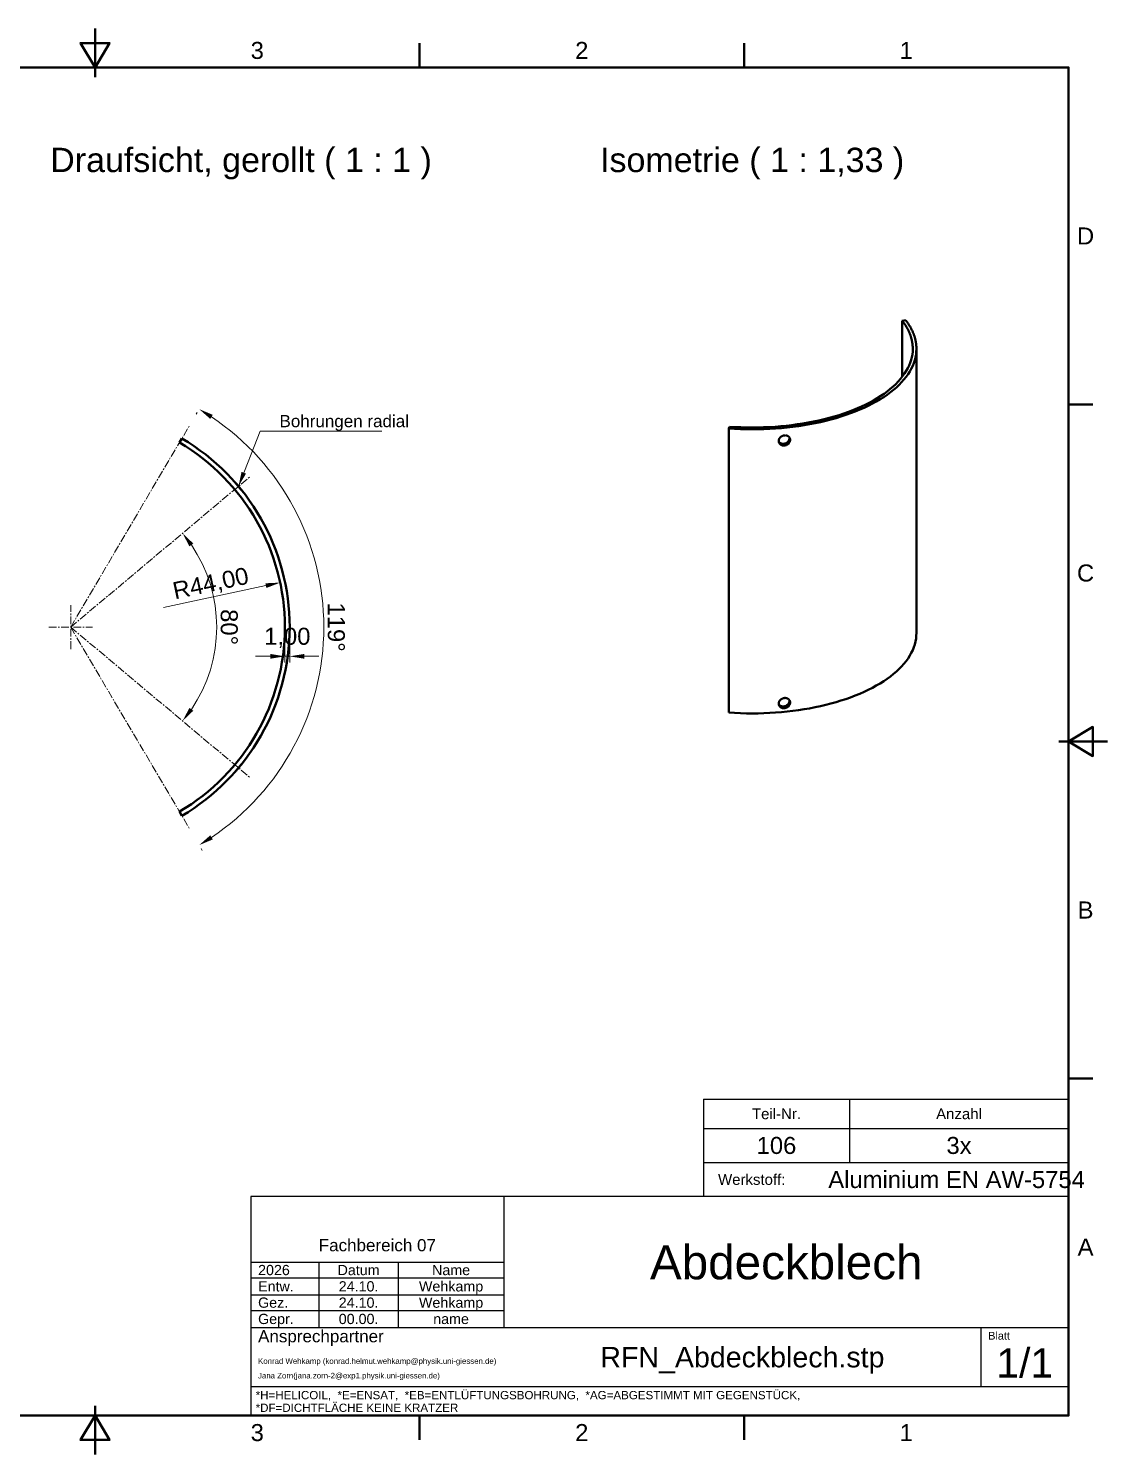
# Model space of a CAD drawing. Header units: millimetres. Extents: x 2 to 418, y 2 to 295.
# Drawn here: x 196.3 to 418, y 2 to 295 of the extents above; entities that cross this region are included whole.
import ezdxf
from ezdxf.enums import TextEntityAlignment as Align

# ---------------------------------------------------------------- set-up
doc = ezdxf.new("R2010")
doc.units = ezdxf.units.MM
doc.linetypes.add('CENTER2', pattern=[2.541, 1.587, -0.318, 0.318, -0.318])
for name, color, linetype, lineweight in [('BEMASSUNG', 7, 'Continuous', 18), ('MITTELLINIE', 7, 'CENTER2', 18), ('RAHMEN', 7, 'Continuous', 50), ('SCHRIFTFELD', 7, 'Continuous', 25), ('SICHTKANTE', 7, 'Continuous', 50), ('TEXT', 7, 'Continuous', 18)]:
    doc.layers.add(name, color=color, linetype=linetype, lineweight=lineweight)
doc.styles.add('ISO', font='arial.ttf')
doc.dimstyles.new('RFN', dxfattribs={"dimtxt": 3.5, "dimasz": 3, "dimexe": 1.25, "dimexo": 0.8, "dimgap": 0.8, "dimtad": 1, "dimzin": 0, "dimtxsty": 'ISO', "dimcen": 0, "dimclrd": 7, "dimclre": 7, "dimclrt": 7, "dimadec": 1, "dimazin": 3, "dimtfac": 1, "dimtmove": 0, "dimatfit": 3, "dimtolj": 1, "dimtzin": 0, "dimlwd": 18, "dimlwe": 18})

# ---------------------------------------------------------------- blocks, each defined once
blk = doc.blocks.new('_CLOSEDFILLED')
at = {"color": 0, "linetype": 'BYBLOCK'}
blk.add_solid([(-1, 0.164), (0, 0), (-1, -0.164)], dxfattribs=at)
blk = doc.blocks.new('*D11')
at = {"color": 7, "lineweight": 18}
for p, q in [((230.99, 216.12), (230.76, 215.73)), ((231.8, 126.51), (232.03, 126.12))]:
    blk.add_line(p, q, dxfattribs=at)
at = {"layer": 'BEMASSUNG', "color": 7, "lineweight": 18}
blk.add_arc((205, 172), 52, -56.1945, 56.1945, dxfattribs=at)
at = {"layer": 'Defpoints'}
for p in [(231.39, 216.8), (205, 172), (257, 172), (231.39, 127.2)]:
    blk.add_point(p, dxfattribs=at)
at = {"layer": 'BEMASSUNG', "color": 7, "xscale": 3, "yscale": 3}
for p, rotation in [((231.39, 216.8), 147.8472371294303), ((231.39, 127.2), 212.1527628705697)]:
    blk.add_blockref('_CLOSEDFILLED', p, dxfattribs=dict(at, rotation=rotation))
at = {"layer": 'BEMASSUNG', "color": 7, "insert": (259.55, 172), "char_height": 3.5, "attachment_point": 5, "rotation": 270, "style": 'ISO'}
blk.add_mtext('119°', dxfattribs=at)

msp = doc.modelspace()

# ---------------------------------------------------------------- linework, layer by layer
at = {"layer": 'BEMASSUNG'}
msp.add_line((246.901, 212.283), (268.901, 212.283), dxfattribs=at)
at = {"layer": 'MITTELLINIE'}
for p, q in [((205, 172), (229.362, 213.358)), ((205, 172), (241.77, 202.854)), ((205, 167.5), (205, 176.5)), ((200.5, 172), (209.5, 172)), ((205, 172), (229.362, 130.642)), ((205, 172), (241.77, 141.146))]:
    msp.add_line(p, q, dxfattribs=at)
at = {"layer": 'RAHMEN'}
for p, q in [((210, 295), (210, 285)), ((210, 287), (210, 292)), ((276.667, 287), (276.667, 292)), ((343.333, 287), (343.333, 292)), ((410, 217.75), (415, 217.75)), ((418, 148.5), (408, 148.5)), ((410, 148.5), (415, 148.5)), ((410, 79.25), (415, 79.25)), ((210, 2), (210, 12)), ((210, 10), (210, 5)), ((276.667, 10), (276.667, 5)), ((343.333, 10), (343.333, 5))]:
    msp.add_line(p, q, dxfattribs=at)
for points in [[(210, 287), (213, 292), (207, 292)], [(10, 10), (410, 10), (410, 287), (10, 287)], [(410, 148.5), (415, 145.5), (415, 151.5)], [(210, 10), (207, 5), (213, 5)]]:
    msp.add_lwpolyline(points, close=True, dxfattribs=at)
at = {"layer": 'SCHRIFTFELD'}
for p, q in [((335, 75), (410, 75)), ((335, 75), (335, 55)), ((365, 75), (365, 62)), ((335, 69), (410, 69)), ((335, 62), (410, 62)), ((294, 55), (294, 28.1)), ((242, 41.5), (294, 41.5)), ((256, 41.5), (256, 28.1)), ((272.3, 41.5), (272.3, 28.1)), ((242, 38.3), (294, 38.3)), ((242, 34.8), (294, 34.8)), ((242, 31.6), (294, 31.6)), ((242, 28.1), (410, 28.1)), ((392, 28.1), (392, 16)), ((242, 16), (410, 16))]:
    msp.add_line(p, q, dxfattribs=at)
msp.add_lwpolyline([(242, 10), (410, 10), (410, 55), (242, 55)], close=True, dxfattribs=at)
at = {"layer": 'SICHTKANTE'}
for p, q in [((376.542, 235.075), (375.841, 234.944)), ((375.841, 234.944), (375.841, 223.437)), ((378.75, 227.363), (378.75, 229.19)), ((378.75, 173.395), (378.75, 225.787)), ((340.21, 212.818), (340.316, 213.181)), ((340.21, 154.437), (340.21, 212.818)), ((227.839, 210.773), (227.332, 209.912)), ((378.75, 170.81), (378.75, 171.82)), ((227.839, 133.227), (227.332, 134.088))]:
    msp.add_line(p, q, dxfattribs=at)
for points in [[(378, 229.19), (377.999, 229.313), (377.996, 229.435), (377.991, 229.558), (377.985, 229.68), (377.976, 229.803), (377.966, 229.925), (377.954, 230.048), (377.939, 230.17), (377.923, 230.292), (377.905, 230.415), (377.885, 230.537), (377.864, 230.659), (377.84, 230.781), (377.814, 230.903), (377.787, 231.025), (377.758, 231.146), (377.727, 231.268), (377.693, 231.389), (377.659, 231.511), (377.622, 231.632), (377.583, 231.753), (377.542, 231.874), (377.5, 231.995), (377.456, 232.115), (377.41, 232.236), (377.362, 232.356), (377.312, 232.476), (377.26, 232.596), (377.206, 232.716), (377.151, 232.835), (377.094, 232.955), (377.035, 233.074), (376.974, 233.192), (376.911, 233.311), (376.846, 233.429), (376.78, 233.548), (376.711, 233.666), (376.641, 233.783), (376.569, 233.901), (376.496, 234.018), (376.42, 234.134), (376.343, 234.251), (376.264, 234.367), (376.183, 234.483), (376.1, 234.599), (376.015, 234.714), (375.929, 234.829), (375.841, 234.944)], [(378.75, 229.19), (378.749, 229.316), (378.746, 229.441), (378.741, 229.566), (378.734, 229.692), (378.726, 229.817), (378.715, 229.942), (378.703, 230.067), (378.688, 230.192), (378.672, 230.317), (378.653, 230.442), (378.633, 230.567), (378.611, 230.692), (378.586, 230.817), (378.56, 230.942), (378.532, 231.066), (378.502, 231.191), (378.47, 231.315), (378.437, 231.439), (378.401, 231.563), (378.363, 231.687), (378.324, 231.811), (378.282, 231.935), (378.239, 232.058), (378.193, 232.182), (378.146, 232.305), (378.097, 232.428), (378.046, 232.551), (377.993, 232.673), (377.938, 232.796), (377.882, 232.918), (377.823, 233.04), (377.763, 233.162), (377.7, 233.283), (377.636, 233.405), (377.57, 233.526), (377.502, 233.647), (377.432, 233.767), (377.36, 233.888), (377.287, 234.008), (377.211, 234.127), (377.134, 234.247), (377.055, 234.366), (376.974, 234.485), (376.891, 234.604), (376.807, 234.722), (376.72, 234.84), (376.632, 234.957), (376.542, 235.075)], [(340.21, 212.818), (341.405, 212.744), (342.605, 212.692), (343.808, 212.66), (345.012, 212.65), (346.216, 212.661), (347.419, 212.693), (348.619, 212.745), (349.814, 212.819), (351.003, 212.914), (352.184, 213.029), (353.356, 213.165), (354.518, 213.321), (355.667, 213.498), (356.803, 213.695), (357.924, 213.911), (359.028, 214.147), (360.115, 214.401), (361.182, 214.675), (362.228, 214.967), (363.253, 215.278), (364.254, 215.606), (365.231, 215.951), (366.182, 216.314), (367.106, 216.692), (368.002, 217.087), (368.869, 217.497), (369.705, 217.922), (370.51, 218.361), (371.282, 218.814), (372.021, 219.28), (372.726, 219.759), (373.395, 220.25), (374.028, 220.752), (374.623, 221.265), (375.182, 221.788), (375.701, 222.321), (376.182, 222.862), (376.623, 223.411), (377.024, 223.968), (377.383, 224.531), (377.702, 225.101), (377.979, 225.675), (378.214, 226.254), (378.407, 226.837), (378.557, 227.423), (378.664, 228.011), (378.729, 228.6), (378.75, 229.19)], [(340.316, 213.181), (341.485, 213.11), (342.658, 213.058), (343.834, 213.028), (345.012, 213.018), (346.189, 213.028), (347.365, 213.059), (348.538, 213.111), (349.707, 213.183), (350.869, 213.276), (352.024, 213.388), (353.171, 213.521), (354.306, 213.674), (355.43, 213.847), (356.541, 214.039), (357.637, 214.25), (358.716, 214.481), (359.779, 214.73), (360.822, 214.998), (361.845, 215.284), (362.847, 215.587), (363.827, 215.908), (364.782, 216.245), (365.712, 216.6), (366.615, 216.97), (367.491, 217.356), (368.339, 217.757), (369.156, 218.172), (369.943, 218.601), (370.698, 219.044), (371.421, 219.5), (372.109, 219.969), (372.764, 220.448), (373.382, 220.94), (373.965, 221.441), (374.511, 221.953), (375.019, 222.473), (375.489, 223.003), (375.92, 223.54), (376.312, 224.084), (376.664, 224.635), (376.975, 225.192), (377.246, 225.753), (377.476, 226.319), (377.664, 226.889), (377.811, 227.462), (377.916, 228.037), (377.979, 228.613), (378, 229.19)], [(378.75, 227.363), (378.75, 227.341), (378.75, 227.319), (378.75, 227.297), (378.75, 227.275), (378.75, 227.253), (378.75, 227.231), (378.75, 227.209), (378.75, 227.187), (378.75, 227.165), (378.75, 227.143), (378.75, 227.121), (378.75, 227.099), (378.749, 227.078), (378.749, 227.056), (378.749, 227.034), (378.749, 227.012), (378.749, 226.991), (378.749, 226.969), (378.749, 226.948), (378.749, 226.926), (378.749, 226.905), (378.749, 226.884), (378.749, 226.863), (378.749, 226.842), (378.748, 226.821), (378.748, 226.8), (378.748, 226.779), (378.748, 226.759), (378.748, 226.738), (378.748, 226.718), (378.748, 226.698), (378.748, 226.677), (378.748, 226.657), (378.748, 226.638), (378.748, 226.618), (378.748, 226.598), (378.748, 226.579), (378.748, 226.559), (378.748, 226.54), (378.748, 226.521), (378.748, 226.502), (378.748, 226.483), (378.748, 226.465), (378.748, 226.446), (378.748, 226.428), (378.747, 226.41), (378.747, 226.392), (378.747, 226.374)], [(378.747, 226.374), (378.747, 226.356), (378.747, 226.339), (378.748, 226.322), (378.748, 226.304), (378.748, 226.287), (378.748, 226.271), (378.748, 226.254), (378.748, 226.238), (378.748, 226.222), (378.748, 226.206), (378.748, 226.19), (378.748, 226.174), (378.748, 226.159), (378.748, 226.144), (378.748, 226.129), (378.748, 226.114), (378.748, 226.099), (378.748, 226.085), (378.748, 226.071), (378.748, 226.057), (378.748, 226.044), (378.748, 226.03), (378.748, 226.017), (378.749, 226.004), (378.749, 225.992), (378.749, 225.98), (378.749, 225.968), (378.749, 225.956), (378.749, 225.944), (378.749, 225.933), (378.749, 225.922), (378.749, 225.912), (378.749, 225.901), (378.749, 225.891), (378.749, 225.882), (378.75, 225.872), (378.75, 225.863), (378.75, 225.855), (378.75, 225.846), (378.75, 225.838), (378.75, 225.83), (378.75, 225.823), (378.75, 225.816), (378.75, 225.81), (378.75, 225.804), (378.75, 225.798), (378.75, 225.792), (378.75, 225.787)], [(352.743, 210.822), (352.721, 210.871), (352.696, 210.918), (352.668, 210.965), (352.637, 211.01), (352.602, 211.054), (352.564, 211.097), (352.522, 211.138), (352.476, 211.176), (352.428, 211.213), (352.375, 211.248), (352.32, 211.279), (352.261, 211.308), (352.198, 211.334), (352.133, 211.357), (352.064, 211.376), (351.993, 211.391), (351.918, 211.402), (351.842, 211.408), (351.764, 211.411), (351.685, 211.408), (351.607, 211.401), (351.528, 211.389), (351.45, 211.373), (351.373, 211.352), (351.298, 211.328), (351.226, 211.299), (351.155, 211.267), (351.088, 211.232), (351.024, 211.195), (350.964, 211.155), (350.908, 211.113), (350.855, 211.069), (350.805, 211.024), (350.759, 210.977), (350.717, 210.93), (350.678, 210.881), (350.642, 210.831), (350.609, 210.78), (350.58, 210.728), (350.553, 210.676), (350.53, 210.624), (350.51, 210.571), (350.494, 210.518), (350.48, 210.465), (350.469, 210.412), (350.462, 210.359), (350.457, 210.306), (350.456, 210.253)], [(350.468, 210.101), (350.501, 210.057), (350.537, 210.014), (350.576, 209.973), (350.618, 209.933), (350.663, 209.896), (350.712, 209.86), (350.764, 209.826), (350.82, 209.795), (350.879, 209.766), (350.942, 209.74), (351.008, 209.718), (351.077, 209.699), (351.149, 209.684), (351.222, 209.674), (351.297, 209.668), (351.373, 209.666), (351.45, 209.669), (351.528, 209.677), (351.605, 209.689), (351.681, 209.706), (351.757, 209.727), (351.83, 209.752), (351.901, 209.781), (351.969, 209.813), (352.034, 209.848), (352.096, 209.886), (352.155, 209.926), (352.211, 209.969), (352.263, 210.013), (352.312, 210.059), (352.358, 210.107), (352.4, 210.156), (352.44, 210.206), (352.475, 210.257), (352.508, 210.308), (352.537, 210.36), (352.563, 210.413), (352.586, 210.465), (352.605, 210.518), (352.622, 210.571), (352.636, 210.625), (352.647, 210.678), (352.654, 210.731), (352.659, 210.784), (352.661, 210.837), (352.66, 210.89), (352.656, 210.942), (352.649, 210.993)], [(350.456, 210.253), (350.456, 210.245), (350.456, 210.238), (350.456, 210.231), (350.456, 210.224), (350.456, 210.216), (350.457, 210.209), (350.457, 210.202), (350.457, 210.195), (350.458, 210.187), (350.458, 210.18), (350.459, 210.173), (350.46, 210.166), (350.46, 210.159), (350.461, 210.151), (350.462, 210.144), (350.463, 210.137), (350.464, 210.13), (350.465, 210.123), (350.466, 210.115), (350.467, 210.108), (350.468, 210.101), (350.47, 210.094), (350.471, 210.087), (350.472, 210.08), (350.474, 210.073), (350.475, 210.066), (350.477, 210.059), (350.478, 210.052), (350.48, 210.044), (350.481, 210.037), (350.483, 210.03), (350.485, 210.023), (350.487, 210.016), (350.489, 210.009), (350.491, 210.002), (350.493, 209.995), (350.495, 209.988), (350.497, 209.981), (350.499, 209.974), (350.502, 209.968), (350.504, 209.961), (350.506, 209.954), (350.509, 209.947), (350.511, 209.94), (350.514, 209.933), (350.517, 209.926), (350.519, 209.919), (350.522, 209.913)], [(350.522, 209.913), (350.547, 209.857), (350.576, 209.803), (350.609, 209.751), (350.646, 209.699), (350.687, 209.65), (350.733, 209.603), (350.783, 209.558), (350.837, 209.515), (350.896, 209.476), (350.959, 209.439), (351.028, 209.405), (351.101, 209.376), (351.178, 209.351), (351.259, 209.331), (351.343, 209.317), (351.429, 209.308), (351.517, 209.306), (351.606, 209.309), (351.695, 209.319), (351.784, 209.335), (351.872, 209.357), (351.958, 209.384), (352.041, 209.417), (352.12, 209.454), (352.194, 209.495), (352.265, 209.539), (352.332, 209.587), (352.394, 209.638), (352.451, 209.69), (352.505, 209.745), (352.553, 209.802), (352.598, 209.86), (352.638, 209.919), (352.673, 209.979), (352.704, 210.039), (352.731, 210.1), (352.754, 210.161), (352.773, 210.223), (352.788, 210.284), (352.799, 210.346), (352.806, 210.407), (352.809, 210.468), (352.808, 210.529), (352.803, 210.589), (352.794, 210.649), (352.781, 210.707), (352.764, 210.765), (352.743, 210.822)], [(238.751, 200.229), (238.711, 200.276), (238.671, 200.324), (238.632, 200.371), (238.592, 200.418), (238.552, 200.465), (238.512, 200.512), (238.473, 200.558), (238.435, 200.603), (238.396, 200.647), (238.359, 200.691), (238.323, 200.733), (238.287, 200.774), (238.252, 200.815), (238.218, 200.854), (238.186, 200.892), (238.153, 200.928), (238.122, 200.964), (238.092, 200.998), (238.063, 201.032), (238.035, 201.064), (238.008, 201.094), (237.982, 201.124), (237.957, 201.152), (237.932, 201.18), (237.909, 201.206), (237.887, 201.231), (237.866, 201.254), (237.846, 201.277), (237.827, 201.298), (237.809, 201.318), (237.793, 201.337), (237.777, 201.354), (237.762, 201.371), (237.748, 201.386), (237.735, 201.401), (237.723, 201.414), (237.712, 201.426), (237.703, 201.437), (237.694, 201.447), (237.685, 201.456), (237.678, 201.464), (237.672, 201.471), (237.667, 201.477), (237.663, 201.481), (237.659, 201.485), (237.657, 201.488), (237.656, 201.489), (237.655, 201.49)], [(237.787, 201.343), (237.782, 201.349), (237.777, 201.355), (237.771, 201.361), (237.766, 201.366), (237.761, 201.372), (237.756, 201.377), (237.751, 201.383), (237.747, 201.388), (237.742, 201.393), (237.738, 201.398), (237.734, 201.403), (237.729, 201.407), (237.725, 201.412), (237.721, 201.416), (237.717, 201.421), (237.714, 201.425), (237.71, 201.429), (237.707, 201.433), (237.703, 201.436), (237.7, 201.44), (237.697, 201.443), (237.694, 201.447), (237.691, 201.45), (237.688, 201.453), (237.685, 201.456), (237.683, 201.459), (237.68, 201.462), (237.678, 201.464), (237.676, 201.467), (237.674, 201.469), (237.672, 201.471), (237.67, 201.473), (237.668, 201.475), (237.666, 201.477), (237.665, 201.479), (237.663, 201.481), (237.662, 201.482), (237.661, 201.483), (237.66, 201.484), (237.659, 201.486), (237.658, 201.487), (237.657, 201.487), (237.657, 201.488), (237.656, 201.489), (237.656, 201.489), (237.655, 201.489), (237.655, 201.49), (237.655, 201.49)], [(238.751, 200.229), (238.726, 200.259), (238.7, 200.29), (238.675, 200.32), (238.649, 200.35), (238.624, 200.38), (238.598, 200.411), (238.573, 200.441), (238.547, 200.471), (238.522, 200.5), (238.497, 200.53), (238.472, 200.559), (238.447, 200.588), (238.423, 200.617), (238.398, 200.645), (238.374, 200.673), (238.351, 200.701), (238.327, 200.728), (238.304, 200.754), (238.282, 200.781), (238.26, 200.806), (238.238, 200.831), (238.216, 200.856), (238.195, 200.881), (238.174, 200.904), (238.154, 200.928), (238.134, 200.951), (238.114, 200.973), (238.095, 200.995), (238.076, 201.017), (238.058, 201.037), (238.04, 201.058), (238.022, 201.078), (238.005, 201.097), (237.988, 201.116), (237.972, 201.135), (237.956, 201.153), (237.941, 201.171), (237.925, 201.188), (237.911, 201.204), (237.896, 201.22), (237.883, 201.236), (237.869, 201.251), (237.856, 201.265), (237.844, 201.28), (237.832, 201.293), (237.82, 201.306), (237.809, 201.319), (237.798, 201.331)], [(238.422, 202.133), (238.422, 202.133), (238.422, 202.133), (238.422, 202.132), (238.423, 202.132), (238.423, 202.131), (238.424, 202.131), (238.425, 202.13), (238.425, 202.129), (238.426, 202.128), (238.427, 202.126), (238.429, 202.125), (238.43, 202.124), (238.431, 202.122), (238.433, 202.12), (238.435, 202.119), (238.436, 202.117), (238.438, 202.115), (238.44, 202.112), (238.442, 202.11), (238.445, 202.107), (238.447, 202.105), (238.449, 202.102), (238.452, 202.099), (238.455, 202.096), (238.457, 202.093), (238.46, 202.09), (238.463, 202.087), (238.467, 202.083), (238.47, 202.079), (238.473, 202.076), (238.477, 202.072), (238.48, 202.068), (238.484, 202.064), (238.488, 202.059), (238.492, 202.055), (238.496, 202.05), (238.5, 202.046), (238.504, 202.041), (238.509, 202.036), (238.513, 202.031), (238.518, 202.026), (238.523, 202.02), (238.528, 202.015), (238.533, 202.009), (238.538, 202.004), (238.543, 201.998), (238.548, 201.992), (238.554, 201.986)], [(238.422, 202.133), (238.424, 202.131), (238.429, 202.125), (238.438, 202.115), (238.451, 202.1), (238.467, 202.082), (238.488, 202.06), (238.512, 202.033), (238.539, 202.002), (238.571, 201.967), (238.606, 201.927), (238.645, 201.883), (238.688, 201.834), (238.736, 201.781), (238.787, 201.723), (238.842, 201.66), (238.901, 201.593), (238.964, 201.521), (239.03, 201.445), (239.099, 201.364), (239.172, 201.28), (239.247, 201.191), (239.324, 201.101), (239.402, 201.008), (239.481, 200.915), (239.559, 200.822), (239.636, 200.729), (239.711, 200.638), (239.784, 200.55), (239.854, 200.464), (239.921, 200.382), (239.984, 200.304), (240.043, 200.231), (240.098, 200.163), (240.148, 200.1), (240.195, 200.041), (240.238, 199.987), (240.277, 199.937), (240.313, 199.892), (240.345, 199.852), (240.373, 199.816), (240.398, 199.784), (240.42, 199.757), (240.438, 199.734), (240.453, 199.715), (240.464, 199.7), (240.472, 199.69), (240.477, 199.684), (240.479, 199.681)], [(238.564, 201.974), (238.575, 201.962), (238.586, 201.949), (238.598, 201.936), (238.61, 201.922), (238.623, 201.908), (238.636, 201.893), (238.65, 201.878), (238.664, 201.862), (238.678, 201.846), (238.693, 201.829), (238.708, 201.812), (238.724, 201.794), (238.74, 201.776), (238.757, 201.757), (238.774, 201.738), (238.791, 201.718), (238.809, 201.698), (238.827, 201.677), (238.846, 201.656), (238.865, 201.634), (238.884, 201.612), (238.904, 201.589), (238.924, 201.566), (238.945, 201.542), (238.966, 201.518), (238.988, 201.493), (239.009, 201.468), (239.032, 201.442), (239.054, 201.416), (239.077, 201.39), (239.1, 201.363), (239.124, 201.335), (239.148, 201.308), (239.172, 201.279), (239.197, 201.25), (239.222, 201.221), (239.247, 201.192), (239.272, 201.162), (239.297, 201.132), (239.323, 201.102), (239.349, 201.072), (239.374, 201.042), (239.4, 201.011), (239.426, 200.98), (239.452, 200.95), (239.477, 200.919), (239.503, 200.888), (239.529, 200.857)], [(238.657, 201.87), (238.655, 201.872), (238.654, 201.873), (238.653, 201.875), (238.651, 201.877), (238.65, 201.878), (238.648, 201.88), (238.647, 201.881), (238.645, 201.883), (238.644, 201.885), (238.642, 201.886), (238.641, 201.888), (238.64, 201.889), (238.638, 201.891), (238.637, 201.892), (238.635, 201.894), (238.634, 201.896), (238.633, 201.897), (238.631, 201.899), (238.63, 201.9), (238.629, 201.902), (238.627, 201.903), (238.626, 201.905), (238.624, 201.906), (238.623, 201.908), (238.622, 201.909), (238.62, 201.911), (238.619, 201.912), (238.618, 201.914), (238.616, 201.915), (238.615, 201.917), (238.614, 201.918), (238.612, 201.92), (238.611, 201.921), (238.61, 201.923), (238.609, 201.924), (238.607, 201.926), (238.606, 201.927), (238.605, 201.929), (238.603, 201.93), (238.602, 201.932), (238.601, 201.933), (238.6, 201.934), (238.598, 201.936), (238.597, 201.937), (238.596, 201.939), (238.595, 201.94), (238.593, 201.941), (238.592, 201.943)], [(240.479, 199.681), (240.478, 199.683), (240.475, 199.687), (240.469, 199.693), (240.462, 199.703), (240.453, 199.715), (240.441, 199.729), (240.428, 199.746), (240.412, 199.767), (240.394, 199.789), (240.374, 199.815), (240.352, 199.843), (240.327, 199.874), (240.301, 199.908), (240.271, 199.945), (240.24, 199.985), (240.206, 200.027), (240.17, 200.073), (240.131, 200.121), (240.09, 200.173), (240.046, 200.228), (239.999, 200.286), (239.949, 200.347), (239.897, 200.411), (239.843, 200.478), (239.786, 200.547), (239.728, 200.617), (239.669, 200.689), (239.608, 200.763), (239.546, 200.837), (239.484, 200.911), (239.421, 200.986), (239.359, 201.06), (239.297, 201.133), (239.235, 201.206), (239.175, 201.276), (239.116, 201.344), (239.06, 201.41), (239.005, 201.473), (238.953, 201.533), (238.903, 201.59), (238.856, 201.645), (238.81, 201.696), (238.768, 201.745), (238.728, 201.79), (238.69, 201.833), (238.655, 201.872), (238.622, 201.909), (238.592, 201.943)], [(239.01, 199.916), (239.006, 199.922), (239.001, 199.927), (238.997, 199.933), (238.992, 199.938), (238.988, 199.944), (238.983, 199.949), (238.978, 199.955), (238.974, 199.96), (238.969, 199.966), (238.965, 199.971), (238.96, 199.977), (238.956, 199.983), (238.951, 199.988), (238.946, 199.994), (238.942, 199.999), (238.937, 200.005), (238.932, 200.011), (238.928, 200.016), (238.923, 200.022), (238.918, 200.028), (238.914, 200.033), (238.909, 200.039), (238.904, 200.045), (238.9, 200.05), (238.895, 200.056), (238.89, 200.062), (238.885, 200.067), (238.881, 200.073), (238.876, 200.079), (238.871, 200.085), (238.866, 200.09), (238.862, 200.096), (238.857, 200.102), (238.852, 200.107), (238.847, 200.113), (238.843, 200.119), (238.838, 200.125), (238.833, 200.131), (238.828, 200.136), (238.823, 200.142), (238.819, 200.148), (238.814, 200.154), (238.809, 200.159), (238.804, 200.165), (238.799, 200.171), (238.794, 200.177), (238.79, 200.183), (238.785, 200.188)], [(239.712, 199.038), (239.712, 199.039), (239.711, 199.039), (239.71, 199.041), (239.709, 199.043), (239.707, 199.045), (239.704, 199.048), (239.702, 199.052), (239.698, 199.056), (239.695, 199.061), (239.691, 199.066), (239.686, 199.072), (239.681, 199.078), (239.676, 199.085), (239.67, 199.093), (239.663, 199.101), (239.657, 199.109), (239.65, 199.118), (239.642, 199.128), (239.634, 199.139), (239.625, 199.149), (239.616, 199.161), (239.607, 199.173), (239.597, 199.186), (239.586, 199.199), (239.576, 199.213), (239.564, 199.227), (239.552, 199.242), (239.54, 199.258), (239.527, 199.274), (239.514, 199.291), (239.5, 199.308), (239.486, 199.326), (239.471, 199.345), (239.456, 199.364), (239.44, 199.384), (239.424, 199.404), (239.407, 199.425), (239.39, 199.447), (239.372, 199.469), (239.354, 199.492), (239.335, 199.516), (239.316, 199.54), (239.296, 199.565), (239.275, 199.59), (239.254, 199.617), (239.232, 199.644), (239.209, 199.672), (239.187, 199.7)], [(239.521, 199.282), (239.516, 199.288), (239.511, 199.294), (239.506, 199.301), (239.501, 199.307), (239.496, 199.313), (239.491, 199.32), (239.486, 199.326), (239.481, 199.333), (239.475, 199.34), (239.47, 199.346), (239.465, 199.353), (239.459, 199.36), (239.454, 199.367), (239.448, 199.374), (239.442, 199.381), (239.436, 199.388), (239.431, 199.396), (239.425, 199.403), (239.419, 199.411), (239.413, 199.418), (239.407, 199.426), (239.401, 199.433), (239.394, 199.441), (239.388, 199.449), (239.382, 199.457), (239.375, 199.465), (239.369, 199.473), (239.362, 199.481), (239.356, 199.49), (239.349, 199.498), (239.342, 199.506), (239.336, 199.515), (239.329, 199.523), (239.322, 199.532), (239.315, 199.541), (239.308, 199.55), (239.3, 199.559), (239.293, 199.568), (239.286, 199.577), (239.278, 199.586), (239.271, 199.596), (239.263, 199.605), (239.255, 199.615), (239.248, 199.624), (239.24, 199.634), (239.232, 199.644), (239.224, 199.653), (239.216, 199.663)], [(239.524, 200.863), (239.523, 200.864), (239.522, 200.866), (239.521, 200.867), (239.52, 200.868), (239.519, 200.869), (239.518, 200.87), (239.517, 200.872), (239.516, 200.873), (239.515, 200.874), (239.514, 200.875), (239.513, 200.877), (239.512, 200.878), (239.511, 200.879), (239.51, 200.88), (239.509, 200.881), (239.508, 200.883), (239.507, 200.884), (239.506, 200.885), (239.505, 200.886), (239.504, 200.888), (239.503, 200.889), (239.502, 200.89), (239.501, 200.891), (239.5, 200.893), (239.499, 200.894), (239.498, 200.895), (239.497, 200.896), (239.495, 200.897), (239.494, 200.899), (239.493, 200.9), (239.492, 200.901), (239.491, 200.902), (239.49, 200.904), (239.489, 200.905), (239.488, 200.906), (239.487, 200.907), (239.486, 200.909), (239.485, 200.91), (239.484, 200.911), (239.483, 200.912), (239.482, 200.913), (239.481, 200.915), (239.48, 200.916), (239.479, 200.917), (239.478, 200.918), (239.477, 200.92), (239.476, 200.921), (239.475, 200.922)], [(239.548, 200.835), (239.547, 200.835), (239.547, 200.836), (239.547, 200.836), (239.546, 200.837), (239.546, 200.837), (239.545, 200.838), (239.545, 200.838), (239.545, 200.839), (239.544, 200.839), (239.544, 200.84), (239.543, 200.84), (239.543, 200.841), (239.543, 200.841), (239.542, 200.842), (239.542, 200.842), (239.541, 200.842), (239.541, 200.843), (239.541, 200.843), (239.54, 200.844), (239.54, 200.844), (239.539, 200.845), (239.539, 200.845), (239.539, 200.846), (239.538, 200.846), (239.538, 200.847), (239.538, 200.847), (239.537, 200.848), (239.537, 200.848), (239.536, 200.849), (239.536, 200.849), (239.536, 200.85), (239.535, 200.85), (239.535, 200.85), (239.534, 200.851), (239.534, 200.851), (239.534, 200.852), (239.533, 200.852), (239.533, 200.853), (239.532, 200.853), (239.532, 200.854), (239.532, 200.854), (239.531, 200.855), (239.531, 200.855), (239.53, 200.856), (239.53, 200.856), (239.53, 200.857), (239.529, 200.857), (239.529, 200.857)], [(239.548, 200.835), (239.57, 200.808), (239.593, 200.781), (239.615, 200.754), (239.638, 200.727), (239.66, 200.7), (239.682, 200.674), (239.703, 200.647), (239.725, 200.621), (239.747, 200.595), (239.768, 200.569), (239.789, 200.544), (239.809, 200.518), (239.83, 200.493), (239.85, 200.469), (239.87, 200.444), (239.89, 200.42), (239.909, 200.396), (239.928, 200.373), (239.947, 200.35), (239.965, 200.327), (239.983, 200.305), (240.001, 200.283), (240.018, 200.262), (240.035, 200.241), (240.052, 200.22), (240.068, 200.2), (240.084, 200.18), (240.099, 200.161), (240.114, 200.142), (240.129, 200.124), (240.144, 200.106), (240.158, 200.088), (240.172, 200.07), (240.185, 200.054), (240.198, 200.037), (240.211, 200.021), (240.224, 200.005), (240.236, 199.99), (240.248, 199.975), (240.259, 199.96), (240.271, 199.946), (240.282, 199.932), (240.292, 199.919), (240.303, 199.906), (240.313, 199.893), (240.322, 199.881), (240.332, 199.869), (240.341, 199.857)], [(240.479, 199.681), (240.478, 199.682), (240.478, 199.683), (240.476, 199.685), (240.474, 199.687), (240.471, 199.691), (240.468, 199.695), (240.465, 199.7), (240.46, 199.705), (240.455, 199.711), (240.45, 199.718), (240.444, 199.726), (240.437, 199.735), (240.43, 199.744), (240.422, 199.754), (240.413, 199.765), (240.404, 199.777), (240.395, 199.789), (240.384, 199.802), (240.373, 199.816), (240.362, 199.831), (240.35, 199.846), (240.337, 199.862), (240.323, 199.88), (240.309, 199.897), (240.294, 199.916), (240.279, 199.935), (240.263, 199.956), (240.246, 199.977), (240.229, 199.999), (240.211, 200.021), (240.192, 200.045), (240.173, 200.069), (240.153, 200.094), (240.132, 200.12), (240.111, 200.147), (240.088, 200.175), (240.065, 200.203), (240.041, 200.233), (240.017, 200.264), (239.991, 200.295), (239.965, 200.327), (239.938, 200.36), (239.911, 200.394), (239.883, 200.429), (239.854, 200.464), (239.825, 200.5), (239.795, 200.536), (239.765, 200.573)], [(239.678, 199.082), (239.677, 199.083), (239.677, 199.084), (239.676, 199.084), (239.676, 199.085), (239.675, 199.086), (239.674, 199.087), (239.674, 199.088), (239.673, 199.089), (239.672, 199.089), (239.671, 199.09), (239.671, 199.091), (239.67, 199.092), (239.669, 199.093), (239.669, 199.094), (239.668, 199.095), (239.667, 199.096), (239.667, 199.097), (239.666, 199.098), (239.665, 199.099), (239.664, 199.1), (239.664, 199.1), (239.663, 199.101), (239.662, 199.102), (239.661, 199.103), (239.661, 199.104), (239.66, 199.105), (239.659, 199.106), (239.658, 199.107), (239.657, 199.108), (239.657, 199.109), (239.656, 199.11), (239.655, 199.112), (239.654, 199.113), (239.653, 199.114), (239.652, 199.115), (239.652, 199.116), (239.651, 199.117), (239.65, 199.118), (239.649, 199.119), (239.648, 199.12), (239.647, 199.121), (239.646, 199.122), (239.646, 199.123), (239.645, 199.125), (239.644, 199.126), (239.643, 199.127), (239.642, 199.128), (239.641, 199.129)], [(239.712, 199.038), (239.712, 199.038), (239.712, 199.038), (239.712, 199.038), (239.712, 199.038), (239.712, 199.038), (239.712, 199.038), (239.712, 199.038), (239.712, 199.038), (239.712, 199.038), (239.712, 199.038), (239.712, 199.038), (239.712, 199.038), (239.712, 199.038), (239.712, 199.038), (239.712, 199.039), (239.712, 199.039), (239.712, 199.039), (239.712, 199.039), (239.712, 199.039), (239.712, 199.039), (239.712, 199.039), (239.712, 199.039), (239.712, 199.039), (239.712, 199.039), (239.712, 199.039), (239.712, 199.039), (239.712, 199.039), (239.712, 199.039), (239.711, 199.039), (239.711, 199.039), (239.711, 199.039), (239.711, 199.039), (239.711, 199.039), (239.711, 199.039), (239.711, 199.04), (239.711, 199.04), (239.711, 199.04), (239.711, 199.04), (239.711, 199.04), (239.711, 199.04), (239.711, 199.04), (239.711, 199.04), (239.711, 199.04), (239.711, 199.04), (239.711, 199.04), (239.71, 199.04), (239.71, 199.041), (239.71, 199.041)], [(378.75, 173.395), (378.75, 173.373), (378.75, 173.351), (378.75, 173.329), (378.75, 173.307), (378.75, 173.285), (378.75, 173.263), (378.75, 173.241), (378.75, 173.219), (378.75, 173.197), (378.75, 173.175), (378.75, 173.153), (378.75, 173.132), (378.749, 173.11), (378.749, 173.088), (378.749, 173.066), (378.749, 173.045), (378.749, 173.023), (378.749, 173.002), (378.749, 172.98), (378.749, 172.959), (378.749, 172.937), (378.749, 172.916), (378.749, 172.895), (378.749, 172.874), (378.748, 172.853), (378.748, 172.832), (378.748, 172.812), (378.748, 172.791), (378.748, 172.771), (378.748, 172.75), (378.748, 172.73), (378.748, 172.71), (378.748, 172.69), (378.748, 172.67), (378.748, 172.65), (378.748, 172.63), (378.748, 172.611), (378.748, 172.592), (378.748, 172.572), (378.748, 172.553), (378.748, 172.534), (378.748, 172.516), (378.748, 172.497), (378.748, 172.478), (378.748, 172.46), (378.747, 172.442), (378.747, 172.424), (378.747, 172.406)], [(340.21, 154.437), (341.405, 154.364), (342.605, 154.311), (343.808, 154.28), (345.012, 154.27), (346.216, 154.28), (347.419, 154.312), (348.619, 154.365), (349.814, 154.439), (351.003, 154.533), (352.184, 154.649), (353.356, 154.785), (354.518, 154.941), (355.667, 155.117), (356.803, 155.314), (357.924, 155.53), (359.028, 155.766), (360.115, 156.021), (361.182, 156.295), (362.228, 156.587), (363.253, 156.897), (364.254, 157.225), (365.231, 157.571), (366.182, 157.933), (367.106, 158.312), (368.002, 158.706), (368.869, 159.116), (369.705, 159.541), (370.51, 159.98), (371.282, 160.433), (372.021, 160.899), (372.726, 161.378), (373.395, 161.869), (374.028, 162.371), (374.623, 162.884), (375.182, 163.408), (375.701, 163.94), (376.182, 164.481), (376.623, 165.031), (377.024, 165.587), (377.383, 166.151), (377.702, 166.72), (377.979, 167.295), (378.214, 167.874), (378.407, 168.456), (378.557, 169.042), (378.664, 169.63), (378.729, 170.219), (378.75, 170.81)], [(378.747, 172.406), (378.747, 172.389), (378.747, 172.371), (378.748, 172.354), (378.748, 172.337), (378.748, 172.32), (378.748, 172.303), (378.748, 172.286), (378.748, 172.27), (378.748, 172.254), (378.748, 172.238), (378.748, 172.222), (378.748, 172.206), (378.748, 172.191), (378.748, 172.176), (378.748, 172.161), (378.748, 172.146), (378.748, 172.132), (378.748, 172.117), (378.748, 172.103), (378.748, 172.09), (378.748, 172.076), (378.748, 172.063), (378.748, 172.05), (378.749, 172.037), (378.749, 172.024), (378.749, 172.012), (378.749, 172), (378.749, 171.988), (378.749, 171.977), (378.749, 171.965), (378.749, 171.954), (378.749, 171.944), (378.749, 171.934), (378.749, 171.924), (378.749, 171.914), (378.75, 171.905), (378.75, 171.895), (378.75, 171.887), (378.75, 171.878), (378.75, 171.87), (378.75, 171.863), (378.75, 171.855), (378.75, 171.849), (378.75, 171.842), (378.75, 171.836), (378.75, 171.83), (378.75, 171.825), (378.75, 171.82)], [(352.743, 156.854), (352.721, 156.903), (352.696, 156.951), (352.668, 156.997), (352.637, 157.042), (352.602, 157.086), (352.564, 157.129), (352.522, 157.17), (352.476, 157.209), (352.428, 157.245), (352.375, 157.28), (352.32, 157.312), (352.261, 157.341), (352.198, 157.366), (352.133, 157.389), (352.064, 157.408), (351.993, 157.423), (351.918, 157.434), (351.842, 157.441), (351.764, 157.443), (351.685, 157.44), (351.607, 157.433), (351.528, 157.421), (351.45, 157.405), (351.373, 157.385), (351.298, 157.36), (351.226, 157.332), (351.155, 157.3), (351.088, 157.265), (351.024, 157.227), (350.964, 157.187), (350.908, 157.145), (350.855, 157.102), (350.805, 157.056), (350.759, 157.01), (350.717, 156.962), (350.678, 156.913), (350.642, 156.863), (350.609, 156.812), (350.58, 156.761), (350.553, 156.709), (350.53, 156.656), (350.51, 156.604), (350.494, 156.551), (350.48, 156.497), (350.469, 156.444), (350.462, 156.391), (350.457, 156.338), (350.456, 156.285)], [(350.456, 156.285), (350.456, 156.278), (350.456, 156.27), (350.456, 156.263), (350.456, 156.256), (350.456, 156.249), (350.457, 156.241), (350.457, 156.234), (350.457, 156.227), (350.458, 156.22), (350.458, 156.212), (350.459, 156.205), (350.46, 156.198), (350.46, 156.191), (350.461, 156.184), (350.462, 156.176), (350.463, 156.169), (350.464, 156.162), (350.465, 156.155), (350.466, 156.148), (350.467, 156.141), (350.468, 156.133), (350.47, 156.126), (350.471, 156.119), (350.472, 156.112), (350.474, 156.105), (350.475, 156.098), (350.477, 156.091), (350.478, 156.084), (350.48, 156.077), (350.481, 156.07), (350.483, 156.063), (350.485, 156.056), (350.487, 156.049), (350.489, 156.042), (350.491, 156.035), (350.493, 156.028), (350.495, 156.021), (350.497, 156.014), (350.499, 156.007), (350.502, 156), (350.504, 155.993), (350.506, 155.986), (350.509, 155.979), (350.511, 155.972), (350.514, 155.965), (350.517, 155.959), (350.519, 155.952), (350.522, 155.945)], [(350.468, 156.133), (350.501, 156.089), (350.537, 156.046), (350.576, 156.005), (350.618, 155.966), (350.663, 155.928), (350.712, 155.892), (350.764, 155.859), (350.82, 155.827), (350.879, 155.798), (350.942, 155.773), (351.008, 155.75), (351.077, 155.731), (351.149, 155.717), (351.222, 155.706), (351.297, 155.7), (351.373, 155.698), (351.45, 155.701), (351.528, 155.709), (351.605, 155.721), (351.681, 155.738), (351.757, 155.759), (351.83, 155.784), (351.901, 155.813), (351.969, 155.845), (352.034, 155.88), (352.096, 155.918), (352.155, 155.958), (352.211, 156.001), (352.263, 156.045), (352.312, 156.092), (352.358, 156.139), (352.4, 156.188), (352.44, 156.238), (352.475, 156.289), (352.508, 156.341), (352.537, 156.393), (352.563, 156.445), (352.586, 156.498), (352.605, 156.551), (352.622, 156.604), (352.636, 156.657), (352.647, 156.71), (352.654, 156.763), (352.659, 156.816), (352.661, 156.869), (352.66, 156.922), (352.656, 156.974), (352.649, 157.026)], [(350.522, 155.945), (350.547, 155.89), (350.576, 155.836), (350.609, 155.783), (350.646, 155.732), (350.687, 155.682), (350.733, 155.635), (350.783, 155.59), (350.837, 155.547), (350.896, 155.508), (350.959, 155.471), (351.028, 155.437), (351.101, 155.408), (351.178, 155.383), (351.259, 155.363), (351.343, 155.349), (351.429, 155.341), (351.517, 155.338), (351.606, 155.342), (351.695, 155.351), (351.784, 155.367), (351.872, 155.389), (351.958, 155.417), (352.041, 155.449), (352.12, 155.486), (352.194, 155.527), (352.265, 155.572), (352.332, 155.619), (352.394, 155.67), (352.451, 155.723), (352.505, 155.778), (352.553, 155.834), (352.598, 155.892), (352.638, 155.951), (352.673, 156.011), (352.704, 156.072), (352.731, 156.132), (352.754, 156.193), (352.773, 156.255), (352.788, 156.316), (352.799, 156.378), (352.806, 156.439), (352.809, 156.5), (352.808, 156.561), (352.803, 156.621), (352.794, 156.681), (352.781, 156.74), (352.764, 156.797), (352.743, 156.854)], [(238.398, 143.354), (238.402, 143.359), (238.407, 143.365), (238.412, 143.37), (238.416, 143.376), (238.421, 143.381), (238.426, 143.387), (238.43, 143.392), (238.435, 143.397), (238.44, 143.403), (238.444, 143.408), (238.449, 143.414), (238.454, 143.419), (238.458, 143.425), (238.463, 143.43), (238.468, 143.436), (238.473, 143.442), (238.477, 143.447), (238.482, 143.453), (238.487, 143.458), (238.492, 143.464), (238.496, 143.469), (238.501, 143.475), (238.506, 143.481), (238.511, 143.486), (238.516, 143.492), (238.52, 143.498), (238.525, 143.503), (238.53, 143.509), (238.535, 143.515), (238.54, 143.52), (238.544, 143.526), (238.549, 143.532), (238.554, 143.537), (238.559, 143.543), (238.564, 143.549), (238.569, 143.554), (238.573, 143.56), (238.578, 143.566), (238.583, 143.572), (238.588, 143.577), (238.593, 143.583), (238.598, 143.589), (238.602, 143.594), (238.607, 143.6), (238.612, 143.606), (238.617, 143.612), (238.622, 143.618), (238.627, 143.623)], [(240.479, 144.319), (240.477, 144.316), (240.472, 144.31), (240.464, 144.299), (240.452, 144.284), (240.437, 144.265), (240.418, 144.241), (240.396, 144.213), (240.37, 144.18), (240.341, 144.143), (240.308, 144.102), (240.272, 144.055), (240.231, 144.004), (240.187, 143.948), (240.138, 143.888), (240.086, 143.822), (240.03, 143.753), (239.97, 143.679), (239.906, 143.6), (239.839, 143.518), (239.769, 143.432), (239.695, 143.342), (239.619, 143.25), (239.541, 143.157), (239.463, 143.064), (239.385, 142.971), (239.307, 142.879), (239.231, 142.79), (239.156, 142.702), (239.084, 142.618), (239.015, 142.538), (238.949, 142.462), (238.887, 142.392), (238.83, 142.326), (238.776, 142.265), (238.727, 142.209), (238.681, 142.157), (238.639, 142.11), (238.601, 142.067), (238.566, 142.028), (238.536, 141.994), (238.509, 141.964), (238.486, 141.938), (238.466, 141.916), (238.45, 141.899), (238.438, 141.885), (238.429, 141.875), (238.424, 141.869), (238.422, 141.867)], [(238.422, 141.867), (238.423, 141.868), (238.426, 141.872), (238.432, 141.878), (238.44, 141.887), (238.45, 141.898), (238.462, 141.912), (238.477, 141.929), (238.494, 141.947), (238.513, 141.969), (238.535, 141.993), (238.559, 142.02), (238.585, 142.05), (238.614, 142.082), (238.645, 142.117), (238.679, 142.155), (238.715, 142.196), (238.754, 142.239), (238.795, 142.286), (238.838, 142.336), (238.885, 142.389), (238.934, 142.445), (238.986, 142.504), (239.04, 142.567), (239.096, 142.632), (239.154, 142.699), (239.213, 142.769), (239.274, 142.84), (239.335, 142.912), (239.398, 142.986), (239.46, 143.06), (239.523, 143.135), (239.585, 143.209), (239.646, 143.283), (239.707, 143.357), (239.766, 143.428), (239.823, 143.498), (239.878, 143.565), (239.93, 143.629), (239.98, 143.691), (240.028, 143.75), (240.073, 143.807), (240.116, 143.86), (240.156, 143.91), (240.194, 143.958), (240.23, 144.002), (240.263, 144.044), (240.293, 144.082), (240.321, 144.118)], [(238.661, 143.664), (238.701, 143.711), (238.74, 143.759), (238.78, 143.806), (238.82, 143.853), (238.859, 143.901), (238.898, 143.948), (238.936, 143.994), (238.974, 144.04), (239.011, 144.085), (239.048, 144.13), (239.083, 144.173), (239.118, 144.215), (239.151, 144.256), (239.184, 144.297), (239.215, 144.336), (239.246, 144.374), (239.276, 144.41), (239.304, 144.446), (239.332, 144.48), (239.358, 144.514), (239.384, 144.546), (239.409, 144.577), (239.432, 144.606), (239.455, 144.635), (239.477, 144.662), (239.497, 144.688), (239.517, 144.713), (239.536, 144.737), (239.553, 144.759), (239.57, 144.78), (239.585, 144.8), (239.6, 144.819), (239.614, 144.836), (239.627, 144.852), (239.638, 144.867), (239.649, 144.881), (239.66, 144.894), (239.669, 144.906), (239.677, 144.917), (239.684, 144.926), (239.691, 144.934), (239.697, 144.942), (239.701, 144.948), (239.705, 144.953), (239.708, 144.957), (239.71, 144.959), (239.712, 144.961), (239.712, 144.962)], [(238.661, 143.664), (238.701, 143.711), (238.74, 143.759), (238.78, 143.806), (238.82, 143.853), (238.859, 143.901), (238.898, 143.948), (238.936, 143.994), (238.974, 144.04), (239.011, 144.085), (239.048, 144.13), (239.083, 144.173), (239.118, 144.215), (239.151, 144.256), (239.184, 144.297), (239.215, 144.336), (239.246, 144.374), (239.276, 144.41), (239.304, 144.446), (239.332, 144.48), (239.358, 144.514), (239.384, 144.546), (239.409, 144.577), (239.432, 144.606), (239.455, 144.635), (239.477, 144.662), (239.497, 144.688), (239.517, 144.713), (239.536, 144.737), (239.553, 144.759), (239.57, 144.78), (239.585, 144.8), (239.6, 144.819), (239.614, 144.836), (239.627, 144.852), (239.638, 144.867), (239.649, 144.881), (239.66, 144.894), (239.669, 144.906), (239.677, 144.917), (239.684, 144.926), (239.691, 144.934), (239.697, 144.942), (239.701, 144.948), (239.705, 144.953), (239.708, 144.957), (239.71, 144.959), (239.712, 144.961), (239.712, 144.962)], [(240.347, 144.151), (240.337, 144.138), (240.326, 144.125), (240.315, 144.111), (240.304, 144.096), (240.292, 144.081), (240.28, 144.066), (240.267, 144.05), (240.254, 144.033), (240.241, 144.016), (240.227, 143.999), (240.212, 143.981), (240.198, 143.962), (240.183, 143.943), (240.167, 143.924), (240.151, 143.903), (240.134, 143.883), (240.118, 143.862), (240.1, 143.84), (240.083, 143.818), (240.064, 143.796), (240.046, 143.773), (240.027, 143.749), (240.008, 143.725), (239.988, 143.701), (239.968, 143.676), (239.947, 143.65), (239.926, 143.624), (239.905, 143.598), (239.883, 143.571), (239.861, 143.544), (239.838, 143.517), (239.815, 143.489), (239.792, 143.46), (239.768, 143.431), (239.744, 143.402), (239.72, 143.373), (239.695, 143.343), (239.67, 143.313), (239.645, 143.283), (239.62, 143.252), (239.595, 143.222), (239.569, 143.191), (239.544, 143.16), (239.518, 143.13), (239.492, 143.099), (239.467, 143.068), (239.441, 143.037), (239.415, 143.007)], [(240.261, 144.041), (240.262, 144.043), (240.263, 144.045), (240.265, 144.046), (240.266, 144.048), (240.267, 144.05), (240.269, 144.052), (240.27, 144.053), (240.271, 144.055), (240.273, 144.057), (240.274, 144.058), (240.275, 144.06), (240.277, 144.062), (240.278, 144.063), (240.279, 144.065), (240.281, 144.067), (240.282, 144.068), (240.283, 144.07), (240.285, 144.071), (240.286, 144.073), (240.287, 144.075), (240.288, 144.076), (240.29, 144.078), (240.291, 144.08), (240.292, 144.081), (240.293, 144.083), (240.295, 144.084), (240.296, 144.086), (240.297, 144.087), (240.298, 144.089), (240.3, 144.091), (240.301, 144.092), (240.302, 144.094), (240.303, 144.095), (240.305, 144.097), (240.306, 144.098), (240.307, 144.1), (240.308, 144.101), (240.309, 144.103), (240.311, 144.104), (240.312, 144.106), (240.313, 144.107), (240.314, 144.109), (240.315, 144.11), (240.316, 144.112), (240.318, 144.113), (240.319, 144.115), (240.32, 144.116), (240.321, 144.118)], [(240.479, 144.319), (240.479, 144.318), (240.478, 144.318), (240.478, 144.318), (240.478, 144.317), (240.477, 144.317), (240.477, 144.316), (240.476, 144.315), (240.475, 144.314), (240.474, 144.313), (240.473, 144.312), (240.472, 144.31), (240.471, 144.309), (240.47, 144.307), (240.468, 144.305), (240.467, 144.303), (240.465, 144.301), (240.463, 144.299), (240.462, 144.297), (240.46, 144.294), (240.458, 144.292), (240.456, 144.289), (240.453, 144.286), (240.451, 144.283), (240.448, 144.28), (240.446, 144.276), (240.443, 144.273), (240.44, 144.269), (240.437, 144.266), (240.434, 144.262), (240.431, 144.258), (240.428, 144.254), (240.425, 144.25), (240.421, 144.245), (240.418, 144.241), (240.414, 144.236), (240.41, 144.231), (240.406, 144.226), (240.402, 144.221), (240.398, 144.216), (240.394, 144.211), (240.39, 144.205), (240.385, 144.199), (240.381, 144.194), (240.376, 144.188), (240.372, 144.182), (240.367, 144.176), (240.362, 144.169), (240.357, 144.163)], [(237.655, 142.51), (237.655, 142.511), (237.656, 142.511), (237.657, 142.513), (237.659, 142.515), (237.661, 142.517), (237.664, 142.52), (237.667, 142.523), (237.67, 142.527), (237.674, 142.531), (237.679, 142.536), (237.684, 142.542), (237.689, 142.548), (237.695, 142.554), (237.701, 142.561), (237.708, 142.569), (237.715, 142.577), (237.723, 142.586), (237.732, 142.595), (237.74, 142.605), (237.75, 142.615), (237.759, 142.626), (237.77, 142.638), (237.78, 142.65), (237.792, 142.662), (237.803, 142.675), (237.816, 142.689), (237.828, 142.703), (237.841, 142.718), (237.855, 142.733), (237.869, 142.749), (237.884, 142.766), (237.899, 142.783), (237.915, 142.801), (237.931, 142.819), (237.948, 142.838), (237.966, 142.858), (237.983, 142.878), (238.002, 142.899), (238.02, 142.92), (238.04, 142.942), (238.06, 142.965), (238.08, 142.988), (238.101, 143.012), (238.123, 143.037), (238.145, 143.062), (238.168, 143.089), (238.192, 143.115), (238.215, 143.143)], [(237.655, 142.51), (237.655, 142.51), (237.655, 142.51), (237.655, 142.51), (237.655, 142.51), (237.655, 142.51), (237.655, 142.51), (237.655, 142.51), (237.655, 142.51), (237.655, 142.51), (237.655, 142.51), (237.655, 142.51), (237.655, 142.511), (237.655, 142.511), (237.655, 142.511), (237.655, 142.511), (237.655, 142.511), (237.655, 142.511), (237.655, 142.511), (237.656, 142.511), (237.656, 142.511), (237.656, 142.511), (237.656, 142.511), (237.656, 142.511), (237.656, 142.511), (237.656, 142.511), (237.656, 142.511), (237.656, 142.511), (237.656, 142.511), (237.656, 142.511), (237.656, 142.511), (237.656, 142.511), (237.656, 142.511), (237.656, 142.511), (237.656, 142.511), (237.656, 142.512), (237.656, 142.512), (237.656, 142.512), (237.656, 142.512), (237.657, 142.512), (237.657, 142.512), (237.657, 142.512), (237.657, 142.512), (237.657, 142.512), (237.657, 142.512), (237.657, 142.512), (237.657, 142.512), (237.657, 142.512), (237.657, 142.513)], [(237.692, 142.552), (237.693, 142.552), (237.694, 142.553), (237.694, 142.554), (237.695, 142.555), (237.696, 142.555), (237.697, 142.556), (237.697, 142.557), (237.698, 142.558), (237.699, 142.559), (237.699, 142.559), (237.7, 142.56), (237.701, 142.561), (237.702, 142.562), (237.702, 142.563), (237.703, 142.564), (237.704, 142.565), (237.705, 142.565), (237.706, 142.566), (237.706, 142.567), (237.707, 142.568), (237.708, 142.569), (237.709, 142.57), (237.71, 142.571), (237.711, 142.572), (237.711, 142.573), (237.712, 142.574), (237.713, 142.575), (237.714, 142.576), (237.715, 142.576), (237.716, 142.577), (237.717, 142.578), (237.717, 142.579), (237.718, 142.58), (237.719, 142.581), (237.72, 142.582), (237.721, 142.583), (237.722, 142.584), (237.723, 142.585), (237.724, 142.587), (237.725, 142.588), (237.726, 142.589), (237.727, 142.59), (237.728, 142.591), (237.729, 142.592), (237.729, 142.593), (237.73, 142.594), (237.731, 142.595), (237.732, 142.596)], [(237.862, 142.741), (237.867, 142.747), (237.873, 142.753), (237.878, 142.759), (237.883, 142.765), (237.888, 142.771), (237.894, 142.777), (237.899, 142.783), (237.905, 142.789), (237.911, 142.796), (237.916, 142.802), (237.922, 142.809), (237.928, 142.815), (237.934, 142.822), (237.94, 142.829), (237.946, 142.836), (237.952, 142.842), (237.958, 142.849), (237.964, 142.856), (237.971, 142.864), (237.977, 142.871), (237.984, 142.878), (237.99, 142.885), (237.997, 142.893), (238.003, 142.9), (238.01, 142.908), (238.017, 142.916), (238.024, 142.923), (238.03, 142.931), (238.037, 142.939), (238.044, 142.947), (238.052, 142.955), (238.059, 142.963), (238.066, 142.972), (238.073, 142.98), (238.081, 142.989), (238.088, 142.997), (238.096, 143.006), (238.104, 143.015), (238.111, 143.023), (238.119, 143.032), (238.127, 143.041), (238.135, 143.05), (238.143, 143.06), (238.151, 143.069), (238.159, 143.078), (238.167, 143.088), (238.176, 143.097), (238.184, 143.107)], [(238.422, 141.867), (238.422, 141.868), (238.423, 141.869), (238.425, 141.87), (238.427, 141.873), (238.43, 141.876), (238.433, 141.88), (238.437, 141.884), (238.442, 141.889), (238.447, 141.895), (238.453, 141.902), (238.46, 141.909), (238.467, 141.918), (238.475, 141.926), (238.484, 141.936), (238.493, 141.946), (238.503, 141.957), (238.513, 141.969), (238.524, 141.981), (238.536, 141.994), (238.548, 142.008), (238.562, 142.023), (238.575, 142.038), (238.59, 142.055), (238.605, 142.072), (238.621, 142.089), (238.637, 142.108), (238.654, 142.127), (238.672, 142.147), (238.691, 142.168), (238.71, 142.19), (238.73, 142.212), (238.75, 142.236), (238.772, 142.26), (238.794, 142.285), (238.816, 142.311), (238.84, 142.337), (238.864, 142.365), (238.889, 142.394), (238.915, 142.423), (238.941, 142.454), (238.969, 142.485), (238.996, 142.517), (239.025, 142.55), (239.054, 142.584), (239.084, 142.618), (239.114, 142.653), (239.145, 142.689), (239.176, 142.725)], [(239.396, 142.984), (239.373, 142.957), (239.351, 142.93), (239.328, 142.904), (239.305, 142.877), (239.283, 142.851), (239.261, 142.824), (239.238, 142.798), (239.216, 142.772), (239.194, 142.747), (239.173, 142.722), (239.151, 142.696), (239.13, 142.672), (239.109, 142.647), (239.088, 142.623), (239.067, 142.599), (239.047, 142.575), (239.027, 142.552), (239.007, 142.529), (238.988, 142.507), (238.969, 142.485), (238.95, 142.463), (238.931, 142.442), (238.913, 142.421), (238.895, 142.401), (238.878, 142.381), (238.861, 142.362), (238.844, 142.343), (238.828, 142.324), (238.812, 142.306), (238.796, 142.288), (238.781, 142.271), (238.766, 142.254), (238.752, 142.237), (238.737, 142.221), (238.723, 142.205), (238.71, 142.189), (238.696, 142.174), (238.683, 142.16), (238.67, 142.145), (238.658, 142.131), (238.646, 142.118), (238.634, 142.105), (238.623, 142.092), (238.612, 142.079), (238.601, 142.067), (238.591, 142.056), (238.581, 142.044), (238.571, 142.033)], [(239.396, 142.984), (239.396, 142.985), (239.397, 142.985), (239.397, 142.986), (239.398, 142.986), (239.398, 142.987), (239.398, 142.987), (239.399, 142.988), (239.399, 142.988), (239.4, 142.988), (239.4, 142.989), (239.4, 142.989), (239.401, 142.99), (239.401, 142.99), (239.402, 142.991), (239.402, 142.991), (239.402, 142.992), (239.403, 142.992), (239.403, 142.993), (239.404, 142.993), (239.404, 142.994), (239.404, 142.994), (239.405, 142.995), (239.405, 142.995), (239.406, 142.995), (239.406, 142.996), (239.406, 142.996), (239.407, 142.997), (239.407, 142.997), (239.407, 142.998), (239.408, 142.998), (239.408, 142.999), (239.409, 142.999), (239.409, 143), (239.409, 143), (239.41, 143.001), (239.41, 143.001), (239.411, 143.002), (239.411, 143.002), (239.411, 143.003), (239.412, 143.003), (239.412, 143.003), (239.413, 143.004), (239.413, 143.004), (239.413, 143.005), (239.414, 143.005), (239.414, 143.006), (239.415, 143.006), (239.415, 143.007)], [(239.42, 143.012), (239.421, 143.013), (239.422, 143.015), (239.423, 143.016), (239.424, 143.017), (239.425, 143.018), (239.426, 143.02), (239.427, 143.021), (239.428, 143.022), (239.429, 143.023), (239.43, 143.025), (239.431, 143.026), (239.432, 143.027), (239.433, 143.028), (239.434, 143.029), (239.435, 143.031), (239.436, 143.032), (239.437, 143.033), (239.438, 143.034), (239.439, 143.036), (239.44, 143.037), (239.441, 143.038), (239.442, 143.039), (239.443, 143.04), (239.444, 143.042), (239.445, 143.043), (239.446, 143.044), (239.447, 143.045), (239.449, 143.047), (239.45, 143.048), (239.451, 143.049), (239.452, 143.05), (239.453, 143.051), (239.454, 143.053), (239.455, 143.054), (239.456, 143.055), (239.457, 143.056), (239.458, 143.058), (239.459, 143.059), (239.46, 143.06), (239.461, 143.061), (239.462, 143.063), (239.463, 143.064), (239.464, 143.065), (239.465, 143.066), (239.466, 143.067), (239.467, 143.069), (239.468, 143.07), (239.469, 143.071)]]:
    msp.add_lwpolyline(points, dxfattribs=at)
for radius in [44, 45]:
    msp.add_arc((205, 172), radius, 300.5, 59.5, dxfattribs=at)

# ---------------------------------------------------------------- texts
at = {"layer": 'RAHMEN', "style": 'ISO'}
for s, p in [('3', (243.333, 290.5)), ('2', (310, 290.5)), ('1', (376.667, 290.5)), ('D', (413.5, 252.375)), ('C', (413.5, 183.125)), ('B', (413.5, 113.875)), ('A', (413.5, 44.625)), ('3', (243.333, 6.5)), ('2', (310, 6.5)), ('1', (376.667, 6.5))]:
    msp.add_text(s, height=3.5, dxfattribs=at).set_placement(p, align=Align.MIDDLE_CENTER)
at = {"layer": 'SCHRIFTFELD', "style": 'ISO'}
for s, height, p in [('Teil-Nr.', 2.2, (350, 72)), ('Anzahl', 2.2, (387.5, 72)), ('Fachbereich 07', 2.5, (268, 45))]:
    msp.add_text(s, height=height, dxfattribs=at).set_placement(p, align=Align.MIDDLE_CENTER)
for s, height, p in [('Werkstoff:', 2.2, (338, 58.5)), ('Ansprechpartner', 2.5, (243.5, 26.3)), ('Blatt', 1.6, (393.5, 26.4))]:
    msp.add_text(s, height=height, dxfattribs=at).set_placement(p, align=Align.MIDDLE_LEFT)
at = {"layer": 'SCHRIFTFELD', "color": 8, "style": 'ISO'}
for s, p in [('*H=HELICOIL,  *E=ENSAT,  *EB=ENTLÜFTUNGSBOHRUNG,  *AG=ABGESTIMMT MIT GEGENSTÜCK,', (243, 14.2)), ('*DF=DICHTFLÄCHE KEINE KRATZER', (243, 11.6))]:
    msp.add_text(s, height=1.7, dxfattribs=at).set_placement(p, align=Align.MIDDLE_LEFT)
at = {"layer": 'TEXT', "style": 'ISO'}
for s, height, p in [('Draufsicht, gerollt ( 1 : 1 )', 5, (240, 268)), ('Isometrie ( 1 : 1,33 )', 5, (345, 268)), ('Datum', 2.1, (264.15, 39.9)), ('Name', 2.1, (283.15, 39.9))]:
    msp.add_text(s, height=height, dxfattribs=at).set_placement(p, align=Align.MIDDLE_CENTER)
msp.add_text('Bohrungen radial', height=2.5, dxfattribs=at).set_placement((247.901, 213.083))
at = {"layer": 'TEXT', "color": 5, "style": 'ISO'}
for s, height, p in [('106', 3.5, (350, 65.5)), ('3x', 3.5, (387.5, 65.5)), ('Aluminium EN AW-5754', 3.5, (387, 58.5)), ('Abdeckblech', 7, (352, 41.5)), ('24.10.', 2.1, (264.15, 36.55)), ('Wehkamp', 2.1, (283.15, 36.55)), ('24.10.', 2.1, (264.15, 33.2)), ('Wehkamp', 2.1, (283.15, 33.2)), ('00.00.', 2.1, (264.15, 29.85)), ('name', 2.1, (283.15, 29.85)), ('RFN_Abdeckblech.stp', 4.2, (343, 22)), ('1/1', 6, (401, 20.8))]:
    msp.add_text(s, height=height, dxfattribs=at).set_placement(p, align=Align.MIDDLE_CENTER)
msp.add_text('2026', height=2.1, dxfattribs=at).set_placement((243.5, 39.9), align=Align.MIDDLE_LEFT)
at = {"layer": 'TEXT', "style": 'ISO'}
for s, height, p in [('Entw.', 2.1, (243.5, 36.55)), ('Gez.', 2.1, (243.5, 33.2)), ('Gepr.', 2.1, (243.5, 29.85)), ('Konrad Wehkamp (konrad.helmut.wehkamp@physik.uni-giessen.de)', 1.15, (243.5, 21.2)), ('Jana Zorn(jana.zorn-2@exp1.physik.uni-giessen.de)', 1.15, (243.5, 18.2))]:
    msp.add_text(s, height=height, dxfattribs=at).set_placement(p, align=Align.MIDDLE_LEFT)

# ---------------------------------------------------------------- dimensions: what is measured, and where the dimension line sits
at = {"layer": 'BEMASSUNG'}
dim = msp.add_angular_dim_3p(base=(257, 172), center=(205, 172), p1=(231.392, 127.195), p2=(231.392, 216.805), dimstyle='RFN', override={"dimdec": 0, "dimadec": 0}, dxfattribs=at)
dim.commit()
dim.dimension.update_dxf_attribs({"geometry": '*D11', "text_midpoint": (259.55, 172)})
msp.add_angular_dim_3p(base=(235, 172), center=(205, 172), p1=(227.981, 152.716), p2=(227.981, 191.284), dimstyle='RFN', override={"dimdec": 0, "dimadec": 0}, dxfattribs=at).render()
msp.add_radius_dim(center=(205, 172), radius=44, location=(234.344, 178.237), dimstyle='RFN', override={"dimlfac": 1}, dxfattribs=at).render()
msp.add_linear_dim(base=(249, 166), p1=(249, 172), p2=(250, 172), dimstyle='RFN', override={"dimlfac": 1}, dxfattribs=at).render()

# ---------------------------------------------------------------- leaders
msp.add_leader([(239.472, 200.925), (243.901, 212.283), (246.901, 212.283)], dimstyle='RFN', dxfattribs=at)

doc.saveas('drawing.dxf')
